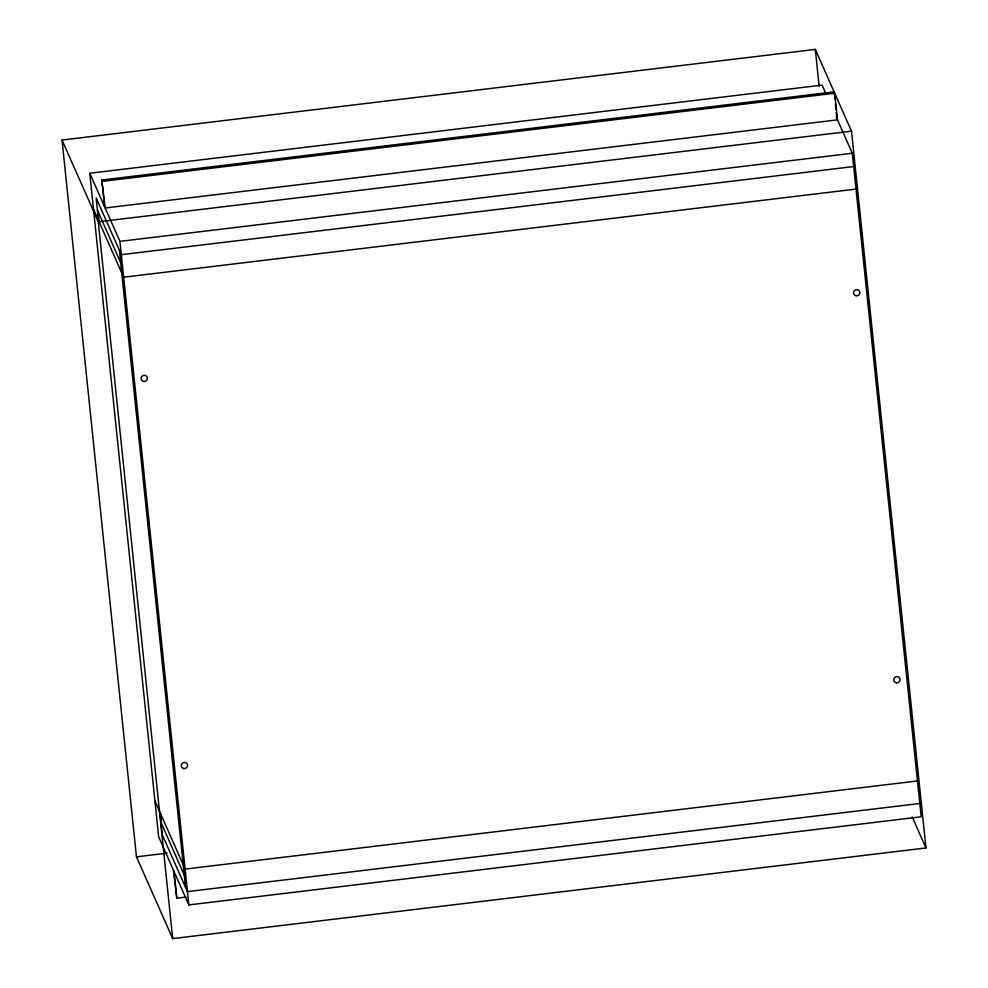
<?xml version="1.0" encoding="UTF-8"?>
<svg xmlns="http://www.w3.org/2000/svg" width="988" height="988" viewBox="0 0 988 988"><rect width="100%" height="100%" fill="white"/><g stroke="black" fill="none" stroke-linecap="round" stroke-linejoin="round"><path stroke-width="1.48" d="M851.508 131.083L925.966 847.951L172.69 938.6L136.455 856.843L62.034 140.049L815.31 49.4L851.557 131.33M836.268 117.09L852.298 153.239L921.187 816.792L188.832 904.922L158.648 836.787L89.76 173.233L822.102 85.104L825.795 93.452M104.543 206.628L101.789 180.001L834.131 91.872L834.897 99.269M102.394 181.36L834.737 93.23L837.503 119.857L105.148 207.986L101.789 180.001M62.034 140.049L98.269 221.806L851.545 131.157M89.76 173.233L119.943 241.368L852.298 153.239M853.681 166.552L121.326 254.682L96.169 197.909L98.504 220.435M856.016 189.079L123.661 277.208L93.477 209.073M136.455 856.843L167.083 853.163M917.457 780.952L185.114 869.082L154.918 800.947M919.803 803.479L187.448 891.608L162.291 834.823L159.957 812.297M173.443 870.169L176.803 898.154L186.003 897.055M912.22 816.94L925.966 847.951M97.442 210.197L120.697 262.66M161.019 822.535L184.262 874.998M925.534 845.283L925.139 844.542M835.354 103.703L835.971 109.619M836.28 112.57L836.898 118.498M815.31 49.4L819.138 86.24M119.943 241.368L188.832 904.922M119.412 250.372L185.546 887.286M174.036 871.527L176.803 898.154M97.948 211.333L99.01 221.571M160.464 813.433L161.526 823.671M98.269 221.806L172.69 938.6M183.916 768.54A3.174 3.075 -23.9 0 0 187.374 764.317A3.174 3.075 -23.9 0 0 181.977 763.576A3.174 3.075 -23.9 0 0 183.916 768.54M143.729 381.479A3.174 3.075 -23.9 0 0 147.187 377.255A3.174 3.075 -23.9 0 0 141.79 376.502A3.174 3.075 -23.9 0 0 143.729 381.479M896.388 682.807A3.174 3.075 -23.9 0 0 899.846 678.583A3.174 3.075 -23.9 0 0 894.449 677.842A3.174 3.075 -23.9 0 0 896.388 682.807M856.201 295.745A3.174 3.075 -23.9 0 0 859.659 291.509A3.174 3.075 -23.9 0 0 854.262 290.768A3.174 3.075 -23.9 0 0 856.201 295.745"/></g></svg>
